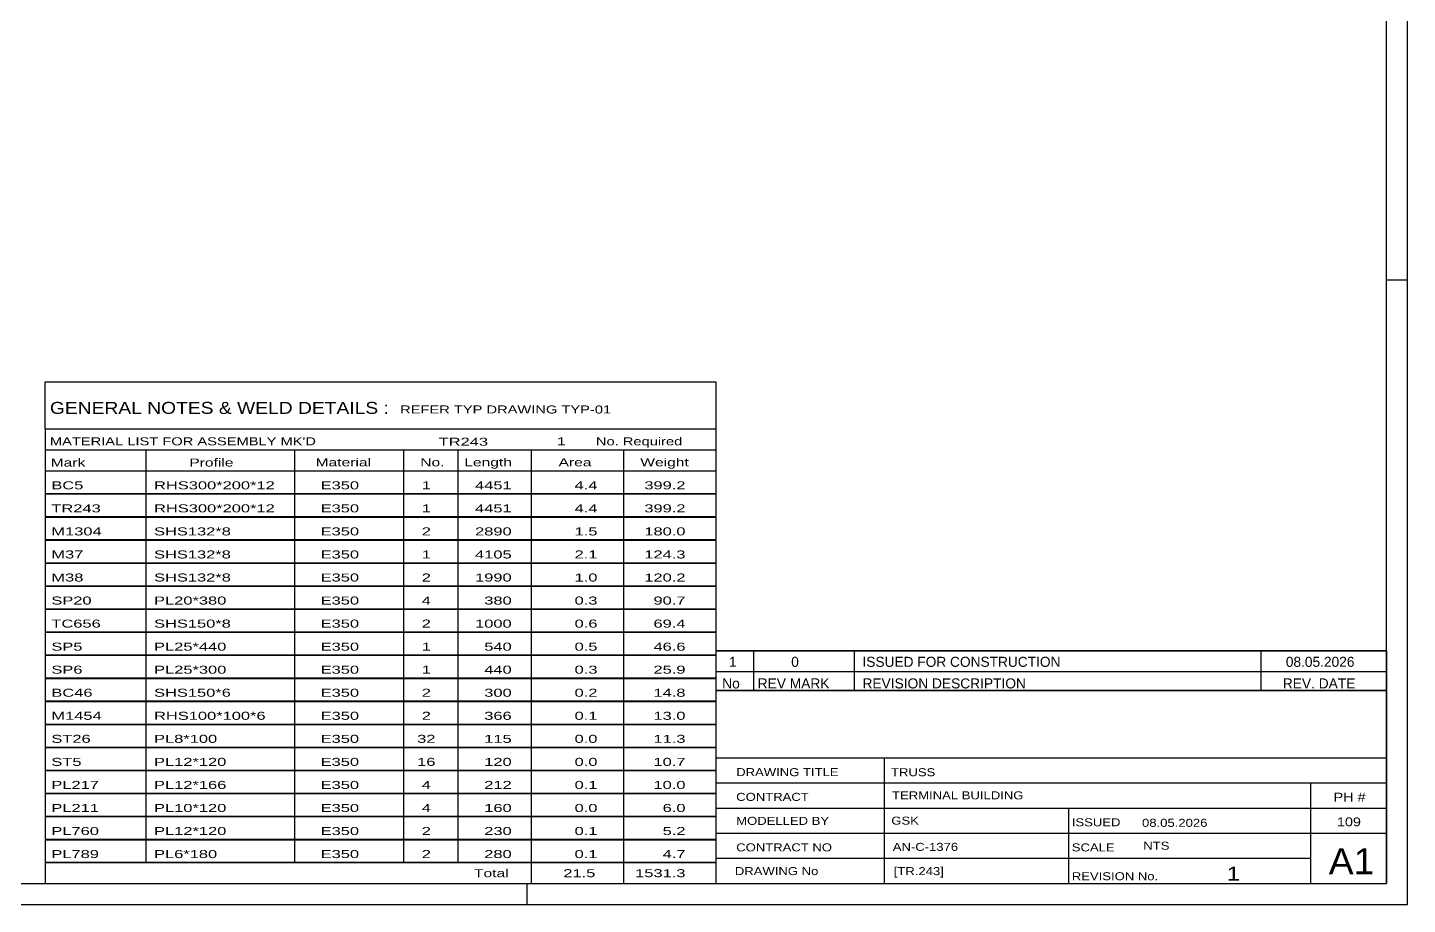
# Model space of a CAD drawing. Header units: millimetres. Extents: x 0 to 841, y 0 to 594.
# Drawn here: x 511.8 to 841, y 0 to 209.2 of the extents above; entities that cross this region are included whole.
import ezdxf

# ---------------------------------------------------------------- set-up
doc = ezdxf.new("R2010")
doc.units = ezdxf.units.MM
doc.styles.add('Arial Narrow', font='ARIALN.TTF', dxfattribs={"height": 0.2})

# ---------------------------------------------------------------- blocks, each defined once
blk = doc.blocks.new('Unknown-318891679-1129')
at = {"color": 5, "linetype": 'Continuous'}
for p, q in [((841, 0), (841, 594)), ((836, 5), (836, 589)), ((841, 149), (836, 149)), ((5, 5), (836, 5)), ((631, 0), (631, 5)), ((0, 0), (841, 0))]:
    blk.add_line(p, q, dxfattribs=at)
blk = doc.blocks.new('Unknown-318891679-12152')
at = {"color": 7, "linetype": 'Continuous'}
for p, q in [((516, 124.75), (676, 124.75)), ((516, 113.5), (516, 124.75)), ((676, 124.75), (676, 113.5)), ((516, 113.5), (676, 113.5)), ((516, 113.5), (516, 108.5)), ((676, 113.5), (676, 108.5)), ((516, 108.5), (676, 108.5)), ((516, 108.5), (516, 103.5)), ((540, 108.5), (540, 103.5)), ((575.5, 108.5), (575.5, 103.5)), ((601.5, 108.5), (601.5, 103.5)), ((614.5, 108.5), (614.5, 103.5)), ((632, 108.5), (632, 103.5)), ((654, 108.5), (654, 103.5)), ((676, 108.5), (676, 103.5)), ((516, 103.5), (676, 103.5)), ((516, 103.45), (516, 98.05)), ((516, 103.45), (676, 103.45)), ((540, 103.5), (540, 98)), ((575.5, 103.5), (575.5, 98)), ((601.5, 103.5), (601.5, 98)), ((614.5, 103.5), (614.5, 98)), ((632, 103.5), (632, 98)), ((654, 103.5), (654, 98)), ((676, 103.45), (676, 98.05)), ((516, 98.05), (676, 98.05)), ((516, 97.95), (516, 92.55)), ((516, 97.95), (676, 97.95)), ((540, 98), (540, 92.5)), ((575.5, 98), (575.5, 92.5)), ((601.5, 98), (601.5, 92.5)), ((614.5, 98), (614.5, 92.5)), ((632, 98), (632, 92.5)), ((654, 98), (654, 92.5)), ((676, 97.95), (676, 92.55)), ((516, 92.55), (676, 92.55)), ((516, 92.45), (516, 87.05)), ((516, 92.45), (676, 92.45)), ((540, 92.5), (540, 87)), ((575.5, 92.5), (575.5, 87)), ((601.5, 92.5), (601.5, 87)), ((614.5, 92.5), (614.5, 87)), ((632, 92.5), (632, 87)), ((654, 92.5), (654, 87)), ((676, 92.45), (676, 87.05)), ((516, 87.05), (676, 87.05)), ((516, 86.95), (516, 81.55)), ((516, 86.95), (676, 86.95)), ((540, 87), (540, 81.5)), ((575.5, 87), (575.5, 81.5)), ((601.5, 87), (601.5, 81.5)), ((614.5, 87), (614.5, 81.5)), ((632, 87), (632, 81.5)), ((654, 87), (654, 81.5)), ((676, 86.95), (676, 81.55)), ((516, 81.55), (676, 81.55)), ((516, 81.45), (516, 76.05)), ((516, 81.45), (676, 81.45)), ((540, 81.5), (540, 76)), ((575.5, 81.5), (575.5, 76)), ((601.5, 81.5), (601.5, 76)), ((614.5, 81.5), (614.5, 76)), ((632, 81.5), (632, 76)), ((654, 81.5), (654, 76)), ((676, 81.45), (676, 76.05)), ((516, 76.05), (676, 76.05)), ((516, 75.95), (516, 70.55)), ((516, 75.95), (676, 75.95)), ((540, 76), (540, 70.5)), ((575.5, 76), (575.5, 70.5)), ((601.5, 76), (601.5, 70.5)), ((614.5, 76), (614.5, 70.5)), ((632, 76), (632, 70.5)), ((654, 76), (654, 70.5)), ((676, 75.95), (676, 70.55)), ((516, 70.55), (676, 70.55)), ((516, 70.45), (516, 65.05)), ((516, 70.45), (676, 70.45)), ((540, 70.5), (540, 65)), ((575.5, 70.5), (575.5, 65)), ((601.5, 70.5), (601.5, 65)), ((614.5, 70.5), (614.5, 65)), ((632, 70.5), (632, 65)), ((654, 70.5), (654, 65)), ((676, 70.45), (676, 65.05)), ((516, 65.05), (676, 65.05)), ((516, 64.95), (516, 59.55)), ((516, 64.95), (676, 64.95)), ((540, 65), (540, 59.5)), ((575.5, 65), (575.5, 59.5)), ((601.5, 65), (601.5, 59.5)), ((614.5, 65), (614.5, 59.5)), ((632, 65), (632, 59.5)), ((654, 65), (654, 59.5)), ((676, 64.95), (676, 59.55)), ((516, 59.55), (676, 59.55)), ((516, 59.45), (516, 54.05)), ((516, 59.45), (676, 59.45)), ((540, 59.5), (540, 54)), ((575.5, 59.5), (575.5, 54)), ((601.5, 59.5), (601.5, 54)), ((614.5, 59.5), (614.5, 54)), ((632, 59.5), (632, 54)), ((654, 59.5), (654, 54)), ((676, 59.45), (676, 54.05)), ((516, 54.05), (676, 54.05)), ((516, 53.95), (516, 48.55)), ((516, 53.95), (676, 53.95)), ((540, 54), (540, 48.5)), ((575.5, 54), (575.5, 48.5)), ((601.5, 54), (601.5, 48.5)), ((614.5, 54), (614.5, 48.5)), ((632, 54), (632, 48.5)), ((654, 54), (654, 48.5)), ((676, 53.95), (676, 48.55)), ((516, 48.55), (676, 48.55)), ((516, 48.45), (516, 43.05)), ((516, 48.45), (676, 48.45)), ((540, 48.5), (540, 43)), ((575.5, 48.5), (575.5, 43)), ((601.5, 48.5), (601.5, 43)), ((614.5, 48.5), (614.5, 43)), ((632, 48.5), (632, 43)), ((654, 48.5), (654, 43)), ((676, 48.45), (676, 43.05)), ((516, 43.05), (676, 43.05)), ((516, 42.95), (516, 37.55)), ((516, 42.95), (676, 42.95)), ((540, 43), (540, 37.5)), ((575.5, 43), (575.5, 37.5)), ((601.5, 43), (601.5, 37.5)), ((614.5, 43), (614.5, 37.5)), ((632, 43), (632, 37.5)), ((654, 43), (654, 37.5)), ((676, 42.95), (676, 37.55)), ((516, 37.55), (676, 37.55)), ((516, 37.45), (516, 32.05)), ((516, 37.45), (676, 37.45)), ((540, 37.5), (540, 32)), ((575.5, 37.5), (575.5, 32)), ((601.5, 37.5), (601.5, 32)), ((614.5, 37.5), (614.5, 32)), ((632, 37.5), (632, 32)), ((654, 37.5), (654, 32)), ((676, 37.45), (676, 32.05)), ((516, 32.05), (676, 32.05)), ((516, 31.95), (516, 26.55)), ((516, 31.95), (676, 31.95)), ((540, 32), (540, 26.5)), ((575.5, 32), (575.5, 26.5)), ((601.5, 32), (601.5, 26.5)), ((614.5, 32), (614.5, 26.5)), ((632, 32), (632, 26.5)), ((654, 32), (654, 26.5)), ((676, 31.95), (676, 26.55)), ((516, 26.55), (676, 26.55)), ((516, 26.45), (516, 21.05)), ((516, 26.45), (676, 26.45)), ((540, 26.5), (540, 21)), ((575.5, 26.5), (575.5, 21)), ((601.5, 26.5), (601.5, 21)), ((614.5, 26.5), (614.5, 21)), ((632, 26.5), (632, 21)), ((654, 26.5), (654, 21)), ((676, 26.45), (676, 21.05)), ((516, 21.05), (676, 21.05)), ((516, 20.95), (516, 15.55)), ((516, 20.95), (676, 20.95)), ((540, 21), (540, 15.5)), ((575.5, 21), (575.5, 15.5)), ((601.5, 21), (601.5, 15.5)), ((614.5, 21), (614.5, 15.5)), ((632, 21), (632, 15.5)), ((654, 21), (654, 15.5)), ((676, 20.95), (676, 15.55)), ((516, 15.55), (676, 15.55)), ((516, 15.45), (516, 10.05)), ((516, 15.45), (676, 15.45)), ((540, 15.5), (540, 10)), ((575.5, 15.5), (575.5, 10)), ((601.5, 15.5), (601.5, 10)), ((614.5, 15.5), (614.5, 10)), ((632, 15.5), (632, 10)), ((654, 15.5), (654, 10)), ((676, 15.45), (676, 10.05)), ((516, 10.05), (676, 10.05)), ((516, 10), (676, 10)), ((516, 10), (516, 5)), ((632, 10), (632, 5)), ((654, 10), (654, 5)), ((676, 10), (676, 5)), ((516, 5), (676, 5))]:
    blk.add_line(p, q, dxfattribs=at)
at = {"color": 7, "style": 'Arial Narrow'}
for s, height, width, p in [('GENERAL NOTES & WELD DETAILS :', 2.8633, 1.4, (517.15, 117.06)), ('REFER TYP DRAWING TYP-01', 1.9089, 1.6, (600.7, 117.16)), ("MATERIAL LIST FOR ASSEMBLY MK'D", 1.9089, 1.6, (517.15, 109.56)), ('TR243', 1.909, 1.794707, (609.9, 109.47)), ('1', 1.91, 1.794707, (638.08, 109.56)), ('No. Required', 1.9089, 1.6, (647.41, 109.56)), ('Mark', 1.909, 1.7, (517.34, 104.5)), ('Profile', 1.909, 1.7, (550.41, 104.5)), ('Material', 1.909, 1.7, (580.54, 104.56)), ('No.', 1.909, 1.7, (605.5, 104.56)), ('Length', 1.909, 1.7, (616, 104.56)), ('Area', 1.909, 1.7, (638.5, 104.56)), ('Weight', 1.909, 1.7, (658, 104.56))]:
    blk.add_text(s, height=height, dxfattribs=dict(at, width=width)).set_placement(p)
at = {"color": 7, "linetype": 'Continuous', "style": 'Arial Narrow'}
for s, height, width, p in [('BC5', 1.909, 1.794707, (517.5, 99.06)), ('RHS300*200*12', 1.9089, 1.794707, (542, 99.06)), ('E350', 1.909, 1.794707, (581.74, 99.06)), ('1', 1.91, 1.794707, (605.86, 99.06)), ('4451', 1.909, 1.794707, (618.58, 99.06)), ('4.4', 1.909, 1.794707, (642.32, 99.06)), ('399.2', 1.909, 1.794707, (658.96, 99.06)), ('TR243', 1.909, 1.794707, (517.5, 93.56)), ('RHS300*200*12', 1.9089, 1.794707, (542, 93.56)), ('E350', 1.909, 1.794707, (581.74, 93.56)), ('1', 1.91, 1.794707, (605.86, 93.56)), ('4451', 1.909, 1.794707, (618.58, 93.56)), ('4.4', 1.909, 1.794707, (642.32, 93.56)), ('399.2', 1.909, 1.794707, (658.96, 93.56)), ('M1304', 1.909, 1.794707, (517.5, 88.06)), ('SHS132*8', 1.909, 1.794707, (542, 88.06)), ('E350', 1.909, 1.794707, (581.74, 88.06)), ('2', 1.91, 1.794707, (605.86, 88.06)), ('2890', 1.909, 1.794707, (618.58, 88.06)), ('1.5', 1.909, 1.794707, (642.32, 88.06)), ('180.0', 1.909, 1.794707, (658.96, 88.06)), ('M37', 1.909, 1.794707, (517.5, 82.56)), ('SHS132*8', 1.909, 1.794707, (542, 82.56)), ('E350', 1.909, 1.794707, (581.74, 82.56)), ('1', 1.91, 1.794707, (605.86, 82.56)), ('4105', 1.909, 1.794707, (618.58, 82.56)), ('2.1', 1.909, 1.794707, (642.32, 82.56)), ('124.3', 1.909, 1.794707, (658.96, 82.56)), ('M38', 1.909, 1.794707, (517.5, 77.06)), ('SHS132*8', 1.909, 1.794707, (542, 77.06)), ('E350', 1.909, 1.794707, (581.74, 77.06)), ('2', 1.91, 1.794707, (605.86, 77.06)), ('1990', 1.909, 1.794707, (618.58, 77.06)), ('1.0', 1.909, 1.794707, (642.32, 77.06)), ('120.2', 1.909, 1.794707, (658.96, 77.06)), ('SP20', 1.909, 1.794707, (517.5, 71.56)), ('PL20*380', 1.909, 1.794707, (542, 71.56)), ('E350', 1.909, 1.794707, (581.74, 71.56)), ('4', 1.91, 1.794707, (605.86, 71.56)), ('380', 1.909, 1.794707, (620.77, 71.56)), ('0.3', 1.909, 1.794707, (642.32, 71.56)), ('90.7', 1.909, 1.794707, (661.14, 71.56)), ('TC656', 1.909, 1.794707, (517.5, 66.06)), ('SHS150*8', 1.909, 1.794707, (542, 66.06)), ('E350', 1.909, 1.794707, (581.74, 66.06)), ('2', 1.91, 1.794707, (605.86, 66.06)), ('1000', 1.909, 1.794707, (618.58, 66.06)), ('0.6', 1.909, 1.794707, (642.32, 66.06)), ('69.4', 1.909, 1.794707, (661.14, 66.06)), ('SP5', 1.909, 1.794707, (517.5, 60.56)), ('PL25*440', 1.909, 1.794707, (542, 60.56)), ('E350', 1.909, 1.794707, (581.74, 60.56)), ('1', 1.91, 1.794707, (605.86, 60.56)), ('540', 1.909, 1.794707, (620.77, 60.56)), ('0.5', 1.909, 1.794707, (642.32, 60.56)), ('46.6', 1.909, 1.794707, (661.14, 60.56)), ('SP6', 1.909, 1.794707, (517.5, 55.06)), ('PL25*300', 1.909, 1.794707, (542, 55.06)), ('E350', 1.909, 1.794707, (581.74, 55.06)), ('1', 1.91, 1.794707, (605.86, 55.06)), ('440', 1.909, 1.794707, (620.77, 55.06)), ('0.3', 1.909, 1.794707, (642.32, 55.06)), ('25.9', 1.909, 1.794707, (661.14, 55.06)), ('BC46', 1.909, 1.794707, (517.5, 49.56)), ('SHS150*6', 1.909, 1.794707, (542, 49.56)), ('E350', 1.909, 1.794707, (581.74, 49.56)), ('2', 1.91, 1.794707, (605.86, 49.56)), ('300', 1.909, 1.794707, (620.77, 49.56)), ('0.2', 1.909, 1.794707, (642.32, 49.56)), ('14.8', 1.909, 1.794707, (661.14, 49.56)), ('M1454', 1.909, 1.794707, (517.5, 44.06)), ('RHS100*100*6', 1.9089, 1.794707, (542, 44.06)), ('E350', 1.909, 1.794707, (581.74, 44.06)), ('2', 1.91, 1.794707, (605.86, 44.06)), ('366', 1.909, 1.794707, (620.77, 44.06)), ('0.1', 1.909, 1.794707, (642.32, 44.06)), ('13.0', 1.909, 1.794707, (661.14, 44.06)), ('ST26', 1.909, 1.794707, (517.5, 38.56)), ('PL8*100', 1.909, 1.794707, (542, 38.56)), ('E350', 1.909, 1.794707, (581.74, 38.56)), ('32', 1.909, 1.794707, (604.76, 38.56)), ('115', 1.909, 1.794707, (620.77, 38.56)), ('0.0', 1.909, 1.794707, (642.32, 38.56)), ('11.3', 1.909, 1.794707, (661.14, 38.56)), ('ST5', 1.909, 1.794707, (517.5, 33.06)), ('PL12*120', 1.909, 1.794707, (542, 33.06)), ('E350', 1.909, 1.794707, (581.74, 33.06)), ('16', 1.909, 1.794707, (604.76, 33.06)), ('120', 1.909, 1.794707, (620.77, 33.06)), ('0.0', 1.909, 1.794707, (642.32, 33.06)), ('10.7', 1.909, 1.794707, (661.14, 33.06)), ('PL217', 1.909, 1.794707, (517.5, 27.56)), ('PL12*166', 1.909, 1.794707, (542, 27.56)), ('E350', 1.909, 1.794707, (581.74, 27.56)), ('4', 1.91, 1.794707, (605.86, 27.56)), ('212', 1.909, 1.794707, (620.77, 27.56)), ('0.1', 1.909, 1.794707, (642.32, 27.56)), ('10.0', 1.909, 1.794707, (661.14, 27.56)), ('PL211', 1.909, 1.794707, (517.5, 22.06)), ('PL10*120', 1.909, 1.794707, (542, 22.06)), ('E350', 1.909, 1.794707, (581.74, 22.06)), ('4', 1.91, 1.794707, (605.86, 22.06)), ('160', 1.909, 1.794707, (620.77, 22.06)), ('0.0', 1.909, 1.794707, (642.32, 22.06)), ('6.0', 1.909, 1.794707, (663.33, 22.06)), ('PL760', 1.909, 1.794707, (517.5, 16.56)), ('PL12*120', 1.909, 1.794707, (542, 16.56)), ('E350', 1.909, 1.794707, (581.74, 16.56)), ('2', 1.91, 1.794707, (605.86, 16.56)), ('230', 1.909, 1.794707, (620.77, 16.56)), ('0.1', 1.909, 1.794707, (642.32, 16.56)), ('5.2', 1.909, 1.794707, (663.33, 16.56)), ('PL789', 1.909, 1.794707, (517.5, 11.06)), ('PL6*180', 1.909, 1.794707, (542, 11.06)), ('E350', 1.909, 1.794707, (581.74, 11.06)), ('2', 1.91, 1.794707, (605.86, 11.06)), ('280', 1.909, 1.794707, (620.77, 11.06)), ('0.1', 1.909, 1.794707, (642.32, 11.06)), ('4.7', 1.909, 1.794707, (663.33, 11.06)), ('Total', 1.909, 1.7, (618.33, 6.5)), ('21.5', 1.909, 1.794707, (639.64, 6.5)), ('1531.3', 1.909, 1.794707, (656.77, 6.5))]:
    blk.add_text(s, height=height, dxfattribs=dict(at, width=width)).set_placement(p)
blk = doc.blocks.new('Unknown-318891679-12151')
at = {"color": 7, "linetype": 'Continuous'}
for p, q in [((676, 51.05), (676, 5)), ((676, 51.05), (836, 51.05)), ((836, 51), (836, 5)), ((676, 35), (836, 35)), ((716.14, 35), (716.14, 5)), ((676, 29), (836, 29)), ((818, 5.05), (818, 29.05)), ((676, 23), (836, 23)), ((760.14, 23), (760.14, 5)), ((676, 17), (836, 17)), ((676, 11), (818, 11)), ((676, 5), (836, 5))]:
    blk.add_line(p, q, dxfattribs=at)
at = {"color": 7, "style": 'Arial Narrow'}
for s, height, width, p in [('DRAWING TITLE', 1.9089, 1.425378, (680.88, 30.61)), ('TRUSS ', 1.909, 1.425378, (717.81, 30.59)), ('CONTRACT', 1.909, 1.425378, (680.88, 24.71)), ('TERMINAL BUILDING', 1.9089, 1.425378, (718.06, 25.07)), ('MODELLED BY', 1.9089, 1.425378, (680.88, 18.98)), ('GSK', 1.909, 1.425378, (717.88, 19.04)), ('ISSUED', 1.909, 1.425378, (760.94, 18.64)), ('08.05.2026', 1.909, 1.425378, (777.69, 18.52)), ('CONTRACT NO', 1.9089, 1.425378, (680.88, 12.66)), ('AN-C-1376', 1.909, 1.425378, (718.23, 12.78)), ('SCALE', 1.909, 1.425378, (760.94, 12.65)), ('A1', 6.204, 1.25, (822.24, 7.2)), ('DRAWING No', 1.909, 1.425378, (680.56, 7)), ('[TR.243]', 1.909, 1.425378, (718.46, 6.99)), ('REVISION No.', 1.9089, 1.425378, (760.94, 5.77)), ('1', 3.34, 1.5, (797.91, 5.68))]:
    blk.add_text(s, height=height, dxfattribs=dict(at, width=width)).set_placement(p)
at = {"color": 7, "linetype": 'Continuous', "style": 'Arial Narrow'}
for s, height, width, p in [('PH #', 2.1, 1.42538, (823.4, 24.55)), ('109', 2.1, 1.42538, (824.19, 18.65)), ('NTS', 1.909, 1.425378, (778, 13.05))]:
    blk.add_text(s, height=height, dxfattribs=dict(at, width=width)).set_placement(p)
blk = doc.blocks.new('Unknown-318891679-12154')
at = {"color": 7, "linetype": 'Continuous'}
for p, q in [((676, 60.55), (836, 60.55)), ((836, 60.55), (676, 60.55)), ((676, 60.55), (676, 55.55)), ((685, 60.55), (685, 55.55)), ((709, 60.55), (709, 55.55)), ((806, 60.55), (806, 55.55)), ((836, 60.55), (836, 55.55)), ((676, 55.55), (836, 55.55)), ((676, 55.55), (676, 51.05)), ((676, 55.55), (836, 55.55)), ((685, 55.55), (685, 51.05)), ((709, 55.55), (709, 51.05)), ((806, 55.55), (806, 51.05)), ((836, 55.55), (836, 51.05)), ((836, 51.05), (676, 51.05))]:
    blk.add_line(p, q, dxfattribs=at)
at = {"color": 7, "linetype": 'Continuous', "style": 'Arial Narrow'}
for s, height, width, p in [('1', 2.39, 1.196471, (679.16, 56.7)), ('0', 2.39, 1.196471, (694, 56.7)), ('ISSUED FOR CONSTRUCTION', 2.3861, 1.196471, (711, 56.7)), ('08.05.2026', 2.386, 1.196471, (812, 56.7)), ('No', 2.386, 1.2, (677.54, 51.55)), ('REV MARK', 2.386, 1.2, (686, 51.55)), ('REVISION DESCRIPTION', 2.3861, 1.2, (711, 51.55)), ('REV. DATE', 2.386, 1.2, (811.28, 51.55))]:
    blk.add_text(s, height=height, dxfattribs=dict(at, width=width)).set_placement(p)

msp = doc.modelspace()

# ---------------------------------------------------------------- block references
for name in ['Unknown-318891679-1129', 'Unknown-318891679-12152', 'Unknown-318891679-12154', 'Unknown-318891679-12151']:
    msp.add_blockref(name, (0, 0))

doc.saveas('drawing.dxf')
